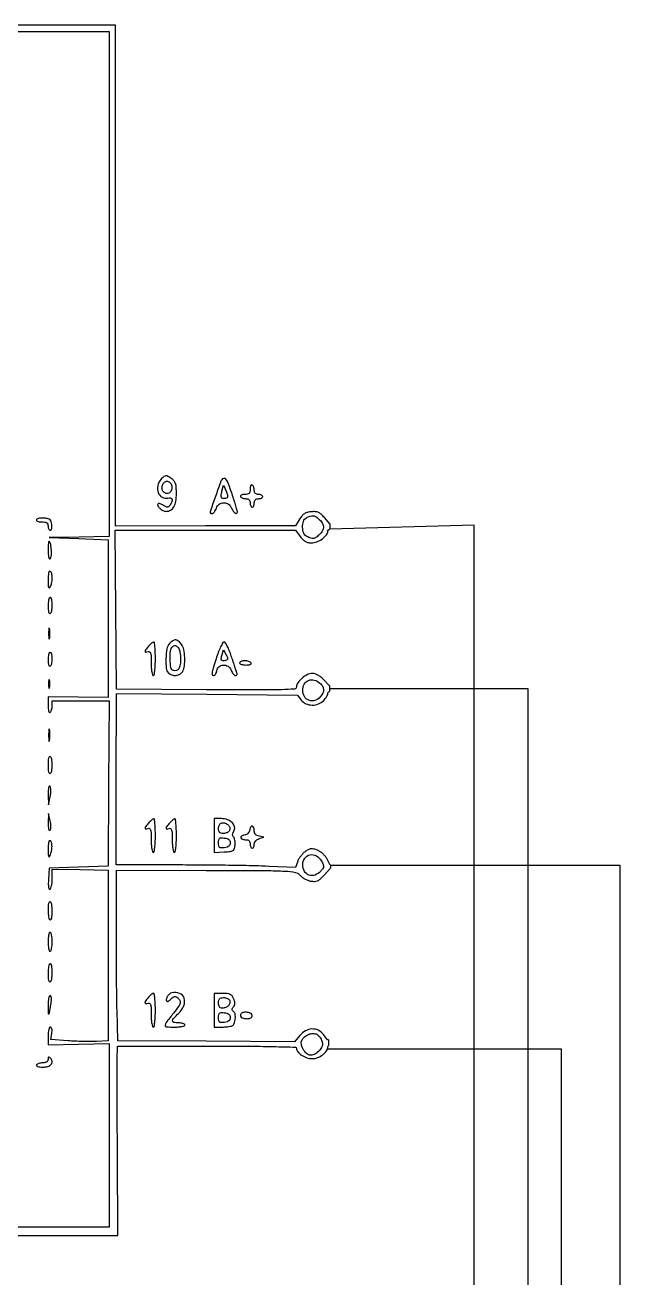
# Model space of a CAD drawing. Header units: millimetres. Extents: x 357084 to 357504, y 509210 to 509507.
# Drawn here: x 357359.11 to 357380.33, y 509428.6 to 509473.3 of the extents above; entities that cross this region are included whole.
import ezdxf

# ---------------------------------------------------------------- set-up
doc = ezdxf.new("R2010")
doc.units = ezdxf.units.MM

msp = doc.modelspace()

# ---------------------------------------------------------------- linework, layer by layer
for p, q in [((357369.98, 509455.502), (357369.987, 509455.312)), ((357369.964, 509449.732), (357369.964, 509449.529)), ((357370.003, 509443.331), (357370.009, 509443.223)), ((357369.932, 509437.103), (357369.932, 509436.896))]:
    msp.add_line(p, q)
at = {"color": 30}
for p, q in [((357375.133, 509455.455), (357369.987, 509455.312)), ((357375.133, 509412.867), (357375.133, 509455.455)), ((357369.964, 509449.63), (357377.051, 509449.63)), ((357377.051, 509449.63), (357377.051, 509408.81)), ((357370.003, 509443.331), (357380.332, 509443.331)), ((357380.332, 509443.331), (357380.332, 509373.452)), ((357369.903, 509436.777), (357378.238, 509436.777)), ((357378.238, 509436.777), (357378.238, 509375.419))]:
    msp.add_line(p, q, dxfattribs=at)
for points in [[(357357.261, 509473.074), (357362.105, 509473.074), (357362.105, 509464.063), (357362.105, 509455.051), (357361.035, 509455.036), (357359.965, 509455.02), (357361.016, 509454.979), (357362.067, 509454.939), (357362.067, 509452.123), (357362.067, 509449.307), (357360.997, 509449.318), (357359.927, 509449.33), (357359.927, 509449.032, 0.02008), (357359.932, 509448.913, 0.05248), (357359.948, 509448.829, 0.110055), (357359.972, 509448.785, 0.36386), (357360.002, 509448.781, 0.130646), (357360.031, 509448.811, 0.045439), (357360.055, 509448.867, 0.041396), (357360.072, 509448.937, 0.037634), (357360.077, 509449.011), (357360.077, 509449.194), (357361.092, 509449.194), (357362.107, 509449.194), (357362.087, 509446.246), (357362.067, 509443.299), (357361.016, 509443.261), (357359.965, 509443.224), (357359.942, 509442.823, 0.011972), (357359.936, 509442.647, 0.041966), (357359.944, 509442.534, 0.102495), (357359.966, 509442.478, 0.410259), (357359.998, 509442.47, 0.176257), (357360.029, 509442.509, 0.029046), (357360.054, 509442.603, 0.028878), (357360.072, 509442.723, 0.021936), (357360.077, 509442.855), (357360.077, 509443.191), (357361.072, 509443.17), (357362.067, 509443.149), (357362.067, 509440.107), (357362.067, 509437.066), (357361.654, 509437.041, -0.014675), (357361.454, 509437.035, -0.006247), (357361.185, 509437.038, -0.006175), (357360.898, 509437.049, -0.008061), (357360.636, 509437.066), (357360.03, 509437.115), (357360.062, 509437.334, 0.031104), (357360.07, 509437.423, 0.062849), (357360.062, 509437.493, 0.0982), (357360.042, 509437.538, 0.241946), (357360.011, 509437.554, 0.282562), (357359.977, 509437.534, 0.053229), (357359.951, 509437.464, 0.041271), (357359.933, 509437.361, 0.022811), (357359.927, 509437.235), (357359.927, 509436.916), (357361.016, 509436.94), (357362.105, 509436.964), (357362.105, 509433.692), (357362.105, 509430.42), (357353.488, 509430.42, -0.000434)], [(357369.987, 509455.502), (357369.98, 509455.502), (357369.787, 509455.731, 0.029934), (357369.675, 509455.849, 0.083303), (357369.58, 509455.913, 0.088791), (357369.473, 509455.939, 0.037176), (357369.324, 509455.938, 0.040727), (357369.183, 509455.914, 0.078279), (357369.078, 509455.869, 0.076223), (357368.99, 509455.794, 0.036896), (357368.902, 509455.674), (357368.751, 509455.433), (357365.541, 509455.43), (357362.33, 509455.427), (357362.33, 509464.363), (357362.33, 509473.3), (357357.374, 509473.3)], [(357369.964, 509449.732), (357369.765, 509449.945, 0.035109), (357369.664, 509450.039, 0.043929), (357369.557, 509450.11, 0.04916), (357369.452, 509450.155, 0.076894), (357369.356, 509450.17, 0.121249), (357369.183, 509450.128, 0.056384), (357368.99, 509449.997, 0.056906), (357368.837, 509449.832, 0.16022), (357368.788, 509449.685, -0.393369), (357368.723, 509449.614, -0.010349), (357368.257, 509449.59, -0.008223), (357367.452, 509449.579, -0.000875), (357365.578, 509449.587), (357362.368, 509449.607), (357362.347, 509452.442), (357362.327, 509455.277), (357365.544, 509455.277), (357368.76, 509455.277), (357368.927, 509455.051, 0.036482), (357369.019, 509454.944, 0.069892), (357369.109, 509454.876, 0.076149), (357369.209, 509454.839, 0.051338), (357369.33, 509454.826, 0.096379), (357369.519, 509454.863, 0.061464), (357369.715, 509454.972, 0.064415), (357369.866, 509455.115, 0.172587), (357369.915, 509455.252, -0.407568), (357369.973, 509455.311, -0.00002), (357369.987, 509455.312, -0.003644)], [(357370.003, 509443.331), (357369.997, 509443.331), (357369.884, 509443.548, 0.053765), (357369.825, 509443.638, 0.034321), (357369.738, 509443.73, 0.034287), (357369.639, 509443.808, 0.052968), (357369.543, 509443.86, 0.028984), (357369.413, 509443.906, 0.089899), (357369.32, 509443.915, 0.092744), (357369.232, 509443.891, 0.032082), (357369.117, 509443.825, 0.049746), (357369.035, 509443.759, 0.030829), (357368.953, 509443.667, 0.030752), (357368.882, 509443.565, 0.047689), (357368.835, 509443.468), (357368.751, 509443.241), (357367.812, 509443.288, 0.007079), (357367.306, 509443.307, 0.001801), (357366.486, 509443.322, 0.001836), (357365.548, 509443.333, 0.001858), (357364.615, 509443.336), (357362.356, 509443.336), (357362.362, 509446.397), (357362.368, 509449.457), (357365.595, 509449.426), (357368.823, 509449.396), (357368.961, 509449.22, 0.122326), (357369.129, 509449.089, 0.101027), (357369.351, 509449.041, 0.098721), (357369.578, 509449.083, 0.110905), (357369.762, 509449.208, 0.027063), (357369.82, 509449.278, 0.028583), (357369.87, 509449.353, 0.029783), (357369.905, 509449.422, 0.102457), (357369.915, 509449.471, -0.36535), (357369.964, 509449.529, -0.000236)], [(357369.932, 509437.103), (357369.899, 509437.103), (357369.751, 509437.291, 0.112939), (357369.567, 509437.44, 0.125675), (357369.344, 509437.486, 0.117254), (357369.114, 509437.42, 0.08993), (357368.912, 509437.253), (357368.722, 509437.027), (357365.567, 509437.046), (357362.413, 509437.066), (357362.388, 509438.155, -0.002881), (357362.378, 509438.705, -0.001008), (357362.371, 509439.497, -0.001), (357362.366, 509440.369, -0.001169), (357362.365, 509441.196), (357362.368, 509443.149), (357365.574, 509443.143, -0.000661), (357367.701, 509443.136, -0.011494), (357368.393, 509443.117, -0.034897), (357368.747, 509443.074, -0.173776), (357368.916, 509442.974, 0.059424), (357368.985, 509442.908, 0.033557), (357369.083, 509442.845, 0.033016), (357369.191, 509442.794, 0.045971), (357369.294, 509442.764, 0.044827), (357369.434, 509442.75, 0.104875), (357369.536, 509442.771, 0.082682), (357369.636, 509442.835, 0.020794), (357369.774, 509442.971), (357370.009, 509443.223)], [(357357.057, 509430.12), (357362.422, 509430.12), (357362.404, 509432.992, -0.000424), (357362.397, 509434.129, -0.000553), (357362.394, 509435.17, -0.000408), (357362.392, 509436.042, -0.005128), (357362.395, 509436.371), (357362.405, 509436.878), (357365.597, 509436.878, -0.001599), (357366.984, 509436.874, -0.004282), (357367.972, 509436.859, -0.001003), (357368.753, 509436.839, -0.406171), (357368.788, 509436.803, 0.177206), (357368.834, 509436.677, 0.069825), (357368.974, 509436.552, 0.064301), (357369.161, 509436.459, 0.083583), (357369.349, 509436.428, 0.089983), (357369.544, 509436.463, 0.071858), (357369.731, 509436.566, 0.077716), (357369.868, 509436.707, 0.154884), (357369.915, 509436.854, -0.200897), (357369.932, 509436.896, -0.000324)]]:
    msp.add_lwpolyline(points, format="xyb")
for points in [[(357363.956, 509457.092, 0.133316), (357363.841, 509456.866, 0.142209), (357363.861, 509456.619, 0.173355), (357364.001, 509456.453, 0.197603), (357364.207, 509456.425, -0.105279), (357364.302, 509456.429, -0.283791), (357364.351, 509456.387, -0.17242), (357364.347, 509456.301, -0.04616), (357364.284, 509456.178, -0.058507), (357364.239, 509456.123, -0.179882), (357364.196, 509456.104, -0.129294), (357364.141, 509456.115, -0.024814), (357364.052, 509456.164, 0.028178), (357363.988, 509456.199, 0.040122), (357363.927, 509456.222, 0.045876), (357363.878, 509456.232, 0.224652), (357363.852, 509456.222, 0.33141), (357363.842, 509456.156, 0.07953), (357363.914, 509456.061, 0.067031), (357364.027, 509455.98, 0.123356), (357364.136, 509455.952, 0.129856), (357364.298, 509455.995, 0.132711), (357364.415, 509456.112, 0.092728), (357364.486, 509456.31, 0.039182), (357364.508, 509456.592, 0.016048), (357364.501, 509456.808, 0.061632), (357364.476, 509456.94, 0.092796), (357364.426, 509457.033, 0.069927), (357364.341, 509457.112, 0.019959), (357364.202, 509457.201, 0.147108), (357364.126, 509457.22, 0.168768), (357364.058, 509457.192, 0.028359)], [(357364.343, 509456.748, -0.07293), (357364.323, 509456.682, -0.099657), (357364.287, 509456.632, -0.102999), (357364.235, 509456.601, -0.082639), (357364.171, 509456.591, -0.166849), (357364.065, 509456.627, -0.158289), (357364.001, 509456.722, -0.134097), (357363.999, 509456.849, -0.110714), (357364.061, 509456.971, -0.187067), (357364.157, 509457.024, -0.205029), (357364.259, 509456.996, -0.151924), (357364.331, 509456.891, -0.110212)], [(357366.122, 509457.079, 0.052906), (357366.075, 509456.98, 0.001182), (357365.9, 509456.484, 0.00079), (357365.722, 509455.974, 0.083761), (357365.709, 509455.902, 0.262533), (357365.715, 509455.892, 0.059284), (357365.732, 509455.885, 0.046744), (357365.757, 509455.879, 0.030044), (357365.786, 509455.877, 0.17856), (357365.821, 509455.89, 0.048871), (357365.862, 509455.933, 0.042913), (357365.902, 509455.993, 0.033464), (357365.935, 509456.065, -0.054906), (357365.979, 509456.151, -0.092103), (357366.034, 509456.209, -0.09468), (357366.106, 509456.242, -0.06085), (357366.197, 509456.253, -0.063752), (357366.288, 509456.241, -0.085559), (357366.363, 509456.207, -0.082383), (357366.424, 509456.149, -0.054658), (357366.474, 509456.065, 0.047216), (357366.538, 509455.954, 0.099819), (357366.61, 509455.886, 0.289891), (357366.66, 509455.887, 0.255011), (357366.686, 509455.933, 0.071955), (357366.68, 509455.973, 0.001899), (357366.629, 509456.144, 0.003951), (357366.566, 509456.345, 0.002688), (357366.492, 509456.572, 0.009724), (357366.364, 509456.932, 0.067425), (357366.275, 509457.096, 0.276776), (357366.199, 509457.129, 0.223169)], [(357366.26, 509456.415, -0.072569), (357366.162, 509456.407, -0.267691), (357366.112, 509456.441, -0.153688), (357366.1, 509456.519, -0.023647), (357366.132, 509456.676), (357366.186, 509456.891), (357366.279, 509456.666, -0.014739), (357366.326, 509456.541, -0.102412), (357366.335, 509456.477, -0.220938), (357366.313, 509456.439, -0.101007)], [(357367.136, 509456.745, -0.043322), (357367.128, 509456.647, -0.154261), (357367.099, 509456.591, -0.154261), (357367.043, 509456.562, -0.043322), (357366.944, 509456.553, 0.035659), (357366.872, 509456.548, 0.083483), (357366.821, 509456.532, 0.1651), (357366.797, 509456.507, 0.253782), (357366.798, 509456.478, 0.111412), (357366.827, 509456.449, 0.050262), (357366.874, 509456.425, 0.046318), (357366.931, 509456.409, 0.046881), (357366.991, 509456.403, -0.077002), (357367.053, 509456.393, -0.12387), (357367.099, 509456.365, -0.121293), (357367.127, 509456.318, -0.072026), (357367.136, 509456.253, 0.048028), (357367.142, 509456.195, 0.068025), (357367.158, 509456.147, 0.088204), (357367.183, 509456.114, 0.191087), (357367.211, 509456.103, 0.191087), (357367.24, 509456.114, 0.088204), (357367.264, 509456.147, 0.068025), (357367.281, 509456.195, 0.048028), (357367.286, 509456.253, -0.072254), (357367.296, 509456.318, -0.124864), (357367.324, 509456.365, -0.124864), (357367.371, 509456.394, -0.072254), (357367.437, 509456.403, 0.048028), (357367.494, 509456.409, 0.068025), (357367.543, 509456.425, 0.088204), (357367.575, 509456.449, 0.191087), (357367.587, 509456.478, 0.191087), (357367.575, 509456.507, 0.088204), (357367.543, 509456.531, 0.068025), (357367.494, 509456.548, 0.048028), (357367.437, 509456.553, -0.072026), (357367.372, 509456.563, -0.121293), (357367.325, 509456.59, -0.12387), (357367.296, 509456.636, -0.077002), (357367.286, 509456.699, 0.046881), (357367.281, 509456.758, 0.046318), (357367.264, 509456.816, 0.050262), (357367.24, 509456.863, 0.111412), (357367.211, 509456.891, 0.253782), (357367.182, 509456.893, 0.1651), (357367.158, 509456.869, 0.083483), (357367.141, 509456.818, 0.035659)], [(357359.516, 509455.656, 0.266214), (357359.515, 509455.624, 0.1703), (357359.543, 509455.598, 0.075917), (357359.605, 509455.582, 0.026465), (357359.697, 509455.577, -0.029504), (357359.813, 509455.57, -0.11578), (357359.88, 509455.546, -0.167735), (357359.915, 509455.5, -0.081932), (357359.927, 509455.427, 0.051351), (357359.933, 509455.369, 0.07128), (357359.951, 509455.321, 0.09133), (357359.977, 509455.288, 0.181098), (357360.007, 509455.277, 0.24618), (357360.036, 509455.292, 0.083534), (357360.057, 509455.336, 0.059911), (357360.067, 509455.401, 0.037429), (357360.064, 509455.479, 0.050777), (357360.04, 509455.583, 0.133721), (357359.998, 509455.647, 0.117547), (357359.926, 509455.685, 0.034768), (357359.802, 509455.707, 0.032475), (357359.708, 509455.712, 0.040351), (357359.62, 509455.703, 0.044961), (357359.551, 509455.684, 0.16608)], [(357369.614, 509455.652, -0.060356), (357369.722, 509455.515, -0.136912), (357369.757, 509455.389, -0.136912), (357369.722, 509455.263, -0.060356), (357369.614, 509455.126, -0.038141), (357369.496, 509455.025, -0.119354), (357369.4, 509454.985, -0.122095), (357369.298, 509454.994, -0.040813), (357369.159, 509455.054, -0.180242), (357369.051, 509455.176, -0.086554), (357369.01, 509455.385, -0.086671), (357369.042, 509455.595, -0.18153), (357369.145, 509455.721, -0.051482), (357369.28, 509455.782, -0.117486), (357369.39, 509455.792, -0.113777), (357369.496, 509455.751, -0.04656)], [(357359.927, 509454.571, 0.017387), (357359.932, 509454.433, 0.039024), (357359.947, 509454.329, 0.065744), (357359.97, 509454.268, 0.433507), (357359.998, 509454.26, 0.245112), (357360.043, 509454.336, 0.023483), (357360.045, 509454.557, 0.026174), (357360.025, 509454.778, 0.162032), (357359.975, 509454.878, 0.564516), (357359.956, 509454.874, 0.036623), (357359.941, 509454.808, 0.025878), (357359.93, 509454.704, 0.012651)], [(357359.928, 509453.498, 0.009372), (357359.932, 509453.328, 0.06222), (357359.946, 509453.245, 0.369495), (357359.971, 509453.229, 0.219131), (357360.002, 509453.249, 0.095261), (357360.056, 509453.383, 0.048497), (357360.074, 509453.564, 0.047959), (357360.058, 509453.732, 0.209364), (357360.002, 509453.812, 0.409778), (357359.972, 509453.805, 0.084695), (357359.948, 509453.749, 0.042668), (357359.932, 509453.645, 0.015847)], [(357359.927, 509452.569, 0.019531), (357359.932, 509452.446, 0.051222), (357359.948, 509452.36, 0.106919), (357359.972, 509452.315, 0.369423), (357360.002, 509452.31, 0.222844), (357360.061, 509452.4, 0.035059), (357360.076, 509452.615, 0.03491), (357360.061, 509452.822, 0.373897), (357360.002, 509452.874, 0.297764), (357359.973, 509452.855, 0.042932), (357359.949, 509452.784, 0.03716), (357359.933, 509452.686, 0.02325)], [(357359.948, 509451.597, 0.008087), (357359.95, 509451.476, 0.039503), (357359.957, 509451.408, 0.611425), (357359.968, 509451.405, 0.142433), (357359.98, 509451.428, 0.029693), (357359.99, 509451.505, 0.017887), (357359.994, 509451.597, 0.017887), (357359.99, 509451.689, 0.029693), (357359.98, 509451.766, 0.142433), (357359.968, 509451.789, 0.611425), (357359.957, 509451.786, 0.039503), (357359.95, 509451.718, 0.008087)], [(357363.513, 509451.14, 0.018722), (357363.414, 509451.023, 0.14285), (357363.387, 509450.956, 0.465498), (357363.413, 509450.93, 0.073147), (357363.494, 509450.948, -0.228754), (357363.549, 509450.944, -0.193975), (357363.585, 509450.897, -0.05944), (357363.603, 509450.782, -0.008451), (357363.607, 509450.543, 0.015524), (357363.612, 509450.37, 0.025983), (357363.629, 509450.226, 0.024203), (357363.652, 509450.118, 0.339177), (357363.682, 509450.095, 0.358912), (357363.713, 509450.121, 0.01702), (357363.736, 509450.264, 0.020476), (357363.752, 509450.456, 0.010616), (357363.757, 509450.696, 0.008799), (357363.753, 509450.926, 0.014817), (357363.74, 509451.118, 0.008584), (357363.723, 509451.273, 0.408912), (357363.701, 509451.29, 0.121047), (357363.671, 509451.279, 0.020563), (357363.622, 509451.244, 0.021408), (357363.567, 509451.196, 0.017617)], [(357364.257, 509451.234, 0.143324), (357364.167, 509451.049, 0.03341), (357364.132, 509450.7, 0.032318), (357364.143, 509450.353, 0.173903), (357364.223, 509450.185, 0.125883), (357364.343, 509450.114, 0.098471), (357364.496, 509450.1, 0.101395), (357364.638, 509450.146, 0.142728), (357364.731, 509450.24, 0.094714), (357364.794, 509450.443, 0.038582), (357364.804, 509450.733, 0.03843), (357364.771, 509451.018, 0.104575), (357364.691, 509451.205, 0.062217), (357364.586, 509451.321, 0.16223), (357364.483, 509451.364, 0.16369), (357364.375, 509451.336, 0.063623)], [(357365.92, 509450.696, 0.006828), (357365.827, 509450.398, 0.032664), (357365.787, 509450.225, 0.073516), (357365.786, 509450.128, 0.375299), (357365.824, 509450.095, 0.153832), (357365.864, 509450.108, 0.081302), (357365.902, 509450.145, 0.068146), (357365.932, 509450.199, 0.055687), (357365.948, 509450.264, -0.179705), (357366.026, 509450.408, -0.169587), (357366.181, 509450.47, -0.158085), (357366.349, 509450.424, -0.15801), (357366.459, 509450.288, 0.035988), (357366.493, 509450.214, 0.045109), (357366.535, 509450.152, 0.051702), (357366.579, 509450.108, 0.170793), (357366.617, 509450.095, 0.123002), (357366.646, 509450.102, 0.148208), (357366.667, 509450.123, 0.12912), (357366.674, 509450.153, 0.083228), (357366.667, 509450.189, -0.006641), (357366.646, 509450.249, -0.00058), (357366.594, 509450.404, -0.000761), (357366.532, 509450.589, -0.000592), (357366.465, 509450.79, 0.015088), (357366.395, 509450.984, 0.022875), (357366.321, 509451.148, 0.019264), (357366.251, 509451.272, 0.261508), (357366.207, 509451.297, 0.272821), (357366.163, 509451.27, 0.014763), (357366.086, 509451.12, 0.019657), (357366.002, 509450.926, 0.012747)], [(357359.927, 509450.654, 0.023007), (357359.932, 509450.548, 0.059005), (357359.948, 509450.473, 0.125298), (357359.972, 509450.436, 0.336396), (357360.002, 509450.433, 0.213263), (357360.059, 509450.517, 0.044219), (357360.076, 509450.7, 0.045637), (357360.06, 509450.873, 0.361738), (357360.002, 509450.921, 0.280045), (357359.973, 509450.903, 0.051215), (357359.949, 509450.843, 0.04194), (357359.933, 509450.756, 0.02657)], [(357364.657, 509450.7, -0.036283), (357364.64, 509450.484, -0.096196), (357364.589, 509450.338, -0.170592), (357364.507, 509450.269, -0.184131), (357364.403, 509450.269, -0.260009), (357364.313, 509450.378, -0.038833), (357364.281, 509450.67, -0.040563), (357364.295, 509450.972, -0.165195), (357364.376, 509451.134, -0.262829), (357364.473, 509451.161, -0.190419), (357364.567, 509451.094, -0.095328), (357364.635, 509450.926, -0.049942)], [(357366.262, 509450.633, -0.052424), (357366.166, 509450.622, -0.265685), (357366.121, 509450.647, -0.177653), (357366.109, 509450.708, -0.02393), (357366.137, 509450.84), (357366.182, 509451.015), (357366.279, 509450.836, -0.01737), (357366.328, 509450.738, -0.127999), (357366.337, 509450.686, -0.245284), (357366.316, 509450.654, -0.076258)], [(357366.761, 509450.546, 0.257909), (357366.777, 509450.517, 0.061379), (357366.828, 509450.493, 0.048032), (357366.903, 509450.476, 0.031003), (357366.991, 509450.47, 0.027979), (357367.079, 509450.475, 0.069343), (357367.143, 509450.492, 0.145541), (357367.173, 509450.516, 0.297719), (357367.174, 509450.546, 0.130646), (357367.143, 509450.574, 0.045439), (357367.087, 509450.599, 0.041396), (357367.018, 509450.615, 0.037634), (357366.944, 509450.621, 0.039081), (357366.874, 509450.615, 0.058208), (357366.815, 509450.599, 0.076538), (357366.774, 509450.574, 0.222681)], [(357359.945, 509449.795, 0.011065), (357359.947, 509449.701, 0.052887), (357359.955, 509449.648, 0.542911), (357359.966, 509449.644, 0.161593), (357359.979, 509449.663, 0.039571), (357359.99, 509449.723, 0.024357), (357359.993, 509449.795, 0.024357), (357359.99, 509449.866, 0.039571), (357359.979, 509449.926, 0.161593), (357359.966, 509449.946, 0.542911), (357359.955, 509449.942, 0.052887), (357359.947, 509449.889, 0.011065)], [(357369.627, 509449.821, -0.073135), (357369.724, 509449.704, -0.129862), (357369.758, 509449.585, -0.125464), (357369.73, 509449.462, -0.065838), (357369.64, 509449.331, -0.13141), (357369.446, 509449.205, -0.170563), (357369.234, 509449.211, -0.171484), (357369.074, 509449.347, -0.132849), (357369.014, 509449.569, -0.123608), (357369.069, 509449.789, -0.17431), (357369.218, 509449.923, -0.16831), (357369.422, 509449.935, -0.114782)], [(357359.949, 509447.955, 0.006817), (357359.951, 509447.82, 0.040183), (357359.959, 509447.751, 0.720633), (357359.969, 509447.749, 0.075924), (357359.981, 509447.787, 0.022548), (357359.991, 509447.879, 0.015659), (357359.994, 509447.983, 0.015827), (357359.99, 509448.083, 0.031163), (357359.98, 509448.162, 0.248898), (357359.968, 509448.177, 0.49082), (357359.957, 509448.171, 0.030832), (357359.95, 509448.09, 0.00738)], [(357359.927, 509446.903, 0.016707), (357359.932, 509446.762, 0.044569), (357359.947, 509446.663, 0.089468), (357359.972, 509446.61, 0.400129), (357360.002, 509446.603, 0.222183), (357360.06, 509446.692, 0.035689), (357360.075, 509446.903, 0.035689), (357360.06, 509447.115, 0.222183), (357360.002, 509447.204, 0.400129), (357359.972, 509447.197, 0.089468), (357359.947, 509447.144, 0.044569), (357359.932, 509447.044, 0.016707)], [(357359.936, 509445.848), (357359.944, 509445.477), (357360.004, 509445.777, 0.023613), (357360.022, 509445.899, 0.031008), (357360.026, 509446.011, 0.032899), (357360.018, 509446.102, 0.152886), (357359.995, 509446.149, 0.472237), (357359.969, 509446.147, 0.105389), (357359.948, 509446.099, 0.040665), (357359.936, 509445.997, 0.013965)], [(357359.935, 509444.842, 0.01496), (357359.936, 509444.705, 0.049114), (357359.948, 509444.616, 0.147197), (357359.97, 509444.579, 0.407335), (357359.997, 509444.579, 0.146039), (357360.021, 509444.625, 0.043417), (357360.03, 509444.704, 0.037644), (357360.025, 509444.803, 0.026414), (357360.005, 509444.913), (357359.942, 509445.176)], [(357363.513, 509444.832, 0.018722), (357363.414, 509444.715, 0.14285), (357363.387, 509444.648, 0.465498), (357363.413, 509444.622, 0.073147), (357363.494, 509444.64, -0.228754), (357363.549, 509444.636, -0.193975), (357363.585, 509444.589, -0.05944), (357363.603, 509444.474, -0.008451), (357363.607, 509444.235, 0.015524), (357363.612, 509444.062, 0.025983), (357363.629, 509443.918, 0.024203), (357363.652, 509443.81, 0.339177), (357363.682, 509443.787, 0.358912), (357363.713, 509443.813, 0.01702), (357363.736, 509443.956, 0.020476), (357363.752, 509444.148, 0.010616), (357363.757, 509444.388, 0.008799), (357363.753, 509444.618, 0.014817), (357363.74, 509444.81, 0.008584), (357363.723, 509444.965, 0.408912), (357363.701, 509444.982, 0.121047), (357363.671, 509444.971, 0.020563), (357363.622, 509444.936, 0.021408), (357363.567, 509444.888, 0.017617)], [(357364.264, 509444.832, 0.018722), (357364.165, 509444.715, 0.14285), (357364.138, 509444.648, 0.465498), (357364.164, 509444.622, 0.073147), (357364.245, 509444.64, -0.228754), (357364.3, 509444.636, -0.193975), (357364.336, 509444.589, -0.05944), (357364.354, 509444.474, -0.008451), (357364.358, 509444.235, 0.015524), (357364.363, 509444.062, 0.025983), (357364.38, 509443.918, 0.024203), (357364.403, 509443.81, 0.339177), (357364.433, 509443.787, 0.358912), (357364.464, 509443.813, 0.01702), (357364.487, 509443.956, 0.020476), (357364.503, 509444.148, 0.010616), (357364.508, 509444.388, 0.008799), (357364.504, 509444.618, 0.014817), (357364.491, 509444.81, 0.008584), (357364.474, 509444.965, 0.408912), (357364.452, 509444.982, 0.121047), (357364.422, 509444.971, 0.020563), (357364.373, 509444.936, 0.021408), (357364.318, 509444.888, 0.017617)], [(357365.86, 509444.384), (357365.86, 509443.779), (357366.216, 509443.802, 0.013775), (357366.43, 509443.821, 0.110399), (357366.522, 509443.854, 0.177322), (357366.571, 509443.916, 0.049048), (357366.598, 509444.04, 0.035057), (357366.602, 509444.128, 0.036707), (357366.593, 509444.215, 0.039404), (357366.574, 509444.288, 0.11417), (357366.547, 509444.331, -0.102495), (357366.519, 509444.373, -0.105885), (357366.511, 509444.422, -0.084734), (357366.523, 509444.479, -0.043777), (357366.556, 509444.543, 0.193295), (357366.583, 509444.693, 0.146096), (357366.503, 509444.841, 0.110771), (357366.33, 509444.95, 0.086143), (357366.111, 509444.989), (357365.86, 509444.989)], [(357366.364, 509444.754, -0.143912), (357366.417, 509444.658, -0.190886), (357366.401, 509444.561, -0.159401), (357366.317, 509444.489, -0.09976), (357366.19, 509444.463, -0.050326), (357366.1, 509444.472, -0.152702), (357366.047, 509444.501, -0.146716), (357366.018, 509444.556, -0.045238), (357366.01, 509444.651, -0.13404), (357366.042, 509444.77, -0.190722), (357366.128, 509444.837, -0.166748), (357366.247, 509444.831, -0.102473)], [(357367.123, 509444.595, -0.070443), (357367.101, 509444.521, -0.091021), (357367.061, 509444.463, -0.091021), (357367.003, 509444.423, -0.070443), (357366.929, 509444.401, 0.093086), (357366.826, 509444.366, 0.370722), (357366.805, 509444.309, 0.238851), (357366.864, 509444.255, 0.067958), (357366.991, 509444.238, -0.077002), (357367.053, 509444.228, -0.12387), (357367.099, 509444.199, -0.121293), (357367.127, 509444.152, -0.072026), (357367.136, 509444.087, 0.048028), (357367.142, 509444.03, 0.068025), (357367.158, 509443.981, 0.088204), (357367.183, 509443.949, 0.191087), (357367.211, 509443.937, 0.181749), (357367.24, 509443.948, 0.091136), (357367.264, 509443.979, 0.071066), (357367.281, 509444.024, 0.051125), (357367.286, 509444.079, -0.103794), (357367.299, 509444.138, -0.073775), (357367.335, 509444.195, -0.068592), (357367.39, 509444.244, -0.067456), (357367.455, 509444.276), (357367.624, 509444.332), (357367.455, 509444.365, -0.065161), (357367.386, 509444.388, -0.086444), (357367.332, 509444.427, -0.095197), (357367.298, 509444.479, -0.098245), (357367.286, 509444.539, 0.070187), (357367.269, 509444.662, 0.243971), (357367.215, 509444.719, 0.362444), (357367.157, 509444.697, 0.093331)], [(357359.932, 509443.885, 0.006867), (357359.937, 509443.708, 0.069498), (357359.951, 509443.636, 0.556475), (357359.972, 509443.631, 0.096524), (357360.002, 509443.674, 0.049255), (357360.052, 509443.833, 0.052296), (357360.069, 509443.995, 0.059316), (357360.053, 509444.129, 0.197571), (357360.002, 509444.2, 0.411581), (357359.972, 509444.193, 0.08628), (357359.949, 509444.137, 0.042672), (357359.935, 509444.033, 0.015584)], [(357366.423, 509444.125, -0.086629), (357366.411, 509444.054, -0.132039), (357366.375, 509444.004, -0.10493), (357366.313, 509443.97, -0.041844), (357366.216, 509443.951, -0.031206), (357366.102, 509443.945, -0.174181), (357366.046, 509443.966, -0.184152), (357366.018, 509444.017, -0.035595), (357366.01, 509444.125, -0.035595), (357366.018, 509444.233, -0.184152), (357366.046, 509444.284, -0.174181), (357366.102, 509444.305, -0.031206), (357366.216, 509444.299, -0.041844), (357366.313, 509444.28, -0.10493), (357366.375, 509444.246, -0.132039), (357366.411, 509444.195, -0.086629)], [(357369.685, 509443.473, -0.02391), (357369.745, 509443.352, -0.123719), (357369.757, 509443.279, -0.134716), (357369.733, 509443.212, -0.030376), (357369.657, 509443.116, -0.120874), (357369.453, 509442.979, -0.172679), (357369.237, 509442.976, -0.180716), (357369.075, 509443.109, -0.132201), (357369.014, 509443.336, -0.148449), (357369.086, 509443.574, -0.197652), (357369.271, 509443.699, -0.18499), (357369.501, 509443.66, -0.133366)], [(357359.927, 509441.726, 0.020671), (357359.933, 509441.595, 0.033326), (357359.949, 509441.485, 0.036254), (357359.973, 509441.404, 0.312055), (357360.002, 509441.384, 0.38239), (357360.062, 509441.438, 0.027473), (357360.076, 509441.68, 0.028359), (357360.062, 509441.929, 0.22988), (357360.002, 509442.022, 0.397171), (357359.972, 509442.016, 0.091154), (357359.947, 509441.963, 0.045191), (357359.932, 509441.865, 0.016966)], [(357359.927, 509440.595, 0.020945), (357359.933, 509440.466, 0.033738), (357359.949, 509440.357, 0.036969), (357359.973, 509440.278, 0.31052), (357360.002, 509440.257, 0.31052), (357360.031, 509440.278, 0.036969), (357360.055, 509440.357, 0.033738), (357360.072, 509440.466, 0.020945), (357360.077, 509440.595, 0.020945), (357360.072, 509440.725, 0.033738), (357360.055, 509440.834, 0.036969), (357360.031, 509440.913, 0.31052), (357360.002, 509440.933, 0.31052), (357359.973, 509440.913, 0.036969), (357359.949, 509440.834, 0.033738), (357359.933, 509440.725, 0.020945)], [(357359.927, 509439.465, 0.016966), (357359.932, 509439.326, 0.045191), (357359.947, 509439.228, 0.091154), (357359.972, 509439.175, 0.397171), (357360.002, 509439.169, 0.22988), (357360.062, 509439.262, 0.028359), (357360.076, 509439.51, 0.027473), (357360.062, 509439.753, 0.38239), (357360.002, 509439.807, 0.312055), (357359.973, 509439.787, 0.036254), (357359.949, 509439.706, 0.033326), (357359.933, 509439.596, 0.020671)], [(357359.927, 509438.33, 0.003695), (357359.929, 509438.043, 0.498792), (357359.954, 509438.025, 0.285361), (357359.982, 509438.057, 0.003052), (357360.03, 509438.361, 0.017743), (357360.046, 509438.495, 0.041455), (357360.046, 509438.595, 0.062772), (357360.032, 509438.66, 0.319042), (357360.003, 509438.68, 0.313406), (357359.974, 509438.66, 0.035626), (357359.949, 509438.578, 0.032963), (357359.933, 509438.464, 0.02043)], [(357363.506, 509438.618, 0.028026), (357363.413, 509438.504, 0.14306), (357363.386, 509438.427, 0.416115), (357363.416, 509438.395, 0.104131), (357363.494, 509438.407, -0.228754), (357363.549, 509438.403, -0.193975), (357363.585, 509438.356, -0.05944), (357363.603, 509438.241, -0.008451), (357363.607, 509438.002, 0.015524), (357363.612, 509437.829, 0.025983), (357363.629, 509437.685, 0.024203), (357363.652, 509437.577, 0.339177), (357363.682, 509437.554, 0.358912), (357363.713, 509437.58, 0.01702), (357363.736, 509437.723, 0.020476), (357363.752, 509437.915, 0.010616), (357363.757, 509438.155, 0.009911), (357363.752, 509438.385, 0.0164), (357363.738, 509438.579, 0.01031), (357363.719, 509438.734, 0.371934), (357363.694, 509438.756, 0.130443), (357363.661, 509438.747, 0.028185), (357363.612, 509438.715, 0.027601), (357363.558, 509438.671, 0.02333)], [(357364.345, 509438.775, 0.128276), (357364.258, 509438.73, 0.075426), (357364.183, 509438.639, 0.084537), (357364.145, 509438.54, 0.251977), (357364.165, 509438.473, 0.276642), (357364.187, 509438.468, 0.052796), (357364.226, 509438.484, 0.042865), (357364.274, 509438.517, 0.027228), (357364.325, 509438.562, -0.037303), (357364.391, 509438.619, -0.119242), (357364.445, 509438.641, -0.1468), (357364.496, 509438.635, -0.067908), (357364.553, 509438.599, -0.095647), (357364.631, 509438.504, -0.192247), (357364.642, 509438.41, -0.090973), (357364.582, 509438.285, -0.01257), (357364.407, 509438.055, 0.0051), (357364.138, 509437.712, 0.176471), (357364.107, 509437.616, 0.381389), (357364.158, 509437.564, 0.017628), (357364.428, 509437.554, 0.018609), (357364.574, 509437.559, 0.03019), (357364.697, 509437.576, 0.030871), (357364.787, 509437.6, 0.323693), (357364.808, 509437.629, 0.254951), (357364.793, 509437.658, 0.06271), (357364.742, 509437.682, 0.048861), (357364.669, 509437.699, 0.031626), (357364.583, 509437.704, -0.0422), (357364.415, 509437.718, -0.365622), (357364.371, 509437.771, -0.188111), (357364.406, 509437.861, -0.015766), (357364.583, 509438.042, 0.102477), (357364.771, 509438.315, 0.17989), (357364.782, 509438.585, 0.226545), (357364.62, 509438.755, 0.147579)], [(357365.86, 509438.155), (357365.86, 509437.554), (357366.116, 509437.554, 0.015647), (357366.223, 509437.557, 0.014556), (357366.333, 509437.567, 0.014716), (357366.429, 509437.582, 0.046719), (357366.492, 509437.6, 0.216285), (357366.572, 509437.681, 0.068985), (357366.609, 509437.85, 0.06867), (357366.598, 509438.024, 0.20788), (357366.532, 509438.12, -0.113768), (357366.503, 509438.148, -0.159937), (357366.494, 509438.183, -0.113479), (357366.507, 509438.225, -0.042642), (357366.543, 509438.276, 0.070411), (357366.581, 509438.338, 0.098731), (357366.595, 509438.401, 0.079498), (357366.584, 509438.475, 0.032035), (357366.548, 509438.57, 0.05925), (357366.491, 509438.665, 0.115271), (357366.422, 509438.72, 0.08766), (357366.323, 509438.748, 0.024441), (357366.162, 509438.756), (357365.86, 509438.756)], [(357366.409, 509438.502, -0.16024), (357366.414, 509438.407, -0.125975), (357366.362, 509438.317, -0.107465), (357366.265, 509438.253, -0.093312), (357366.145, 509438.23, -0.095825), (357366.084, 509438.242, -0.142106), (357366.042, 509438.275, -0.111138), (357366.018, 509438.332, -0.045353), (357366.01, 509438.418, -0.045238), (357366.018, 509438.512, -0.146716), (357366.047, 509438.567, -0.152702), (357366.1, 509438.596, -0.050326), (357366.19, 509438.605, -0.053494), (357366.261, 509438.598, -0.0568), (357366.328, 509438.575, -0.063584), (357366.381, 509438.542, -0.128111)], [(357366.423, 509437.892, -0.086629), (357366.411, 509437.822, -0.132039), (357366.375, 509437.771, -0.10493), (357366.313, 509437.737, -0.041844), (357366.216, 509437.718, -0.031206), (357366.102, 509437.712, -0.174181), (357366.046, 509437.733, -0.184152), (357366.018, 509437.784, -0.035595), (357366.01, 509437.892, -0.035595), (357366.018, 509438, -0.184152), (357366.046, 509438.051, -0.174181), (357366.102, 509438.072, -0.031206), (357366.216, 509438.066, -0.041844), (357366.313, 509438.047, -0.10493), (357366.375, 509438.013, -0.132039), (357366.411, 509437.962, -0.086629)], [(357366.813, 509438.032, 0.209008), (357366.789, 509437.97, 0.2139), (357366.818, 509437.911, 0.11631), (357366.905, 509437.868, 0.056552), (357367.028, 509437.854, 0.049343), (357367.104, 509437.862, 0.088683), (357367.162, 509437.885, 0.117066), (357367.198, 509437.921, 0.1393), (357367.211, 509437.967, 0.276062), (357367.17, 509438.037, 0.083344), (357367.048, 509438.078, 0.075333), (357366.908, 509438.079, 0.162768)], [(357369.594, 509437.235, -0.051804), (357369.689, 509437.08, -0.117633), (357369.719, 509436.947, -0.1271), (357369.684, 509436.821, -0.065805), (357369.584, 509436.691, -0.085742), (357369.419, 509436.574, -0.164171), (357369.259, 509436.555, -0.161642), (357369.119, 509436.637, -0.082553), (357369.01, 509436.812, -0.027248), (357368.966, 509436.937, -0.100348), (357368.959, 509437.019, -0.114434), (357368.985, 509437.092, -0.040895), (357369.053, 509437.18, -0.093877), (357369.182, 509437.278, -0.090376), (357369.339, 509437.323, -0.100861), (357369.488, 509437.308, -0.153812)], [(357359.927, 509436.405, -0.107538), (357359.915, 509436.35, -0.134288), (357359.881, 509436.309, -0.104491), (357359.824, 509436.285, -0.048007), (357359.744, 509436.277, 0.037634), (357359.67, 509436.272, 0.041396), (357359.601, 509436.255, 0.045439), (357359.545, 509436.231, 0.130646), (357359.514, 509436.202, 0.338634), (357359.517, 509436.172, 0.124076), (357359.555, 509436.148, 0.058451), (357359.631, 509436.132, 0.022753), (357359.737, 509436.127, 0.0694), (357359.921, 509436.153, 0.147209), (357360.041, 509436.229, 0.22259), (357360.07, 509436.336, 0.155825), (357360.012, 509436.448, 0.036758), (357359.971, 509436.484, 0.282867), (357359.946, 509436.486, 0.251004), (357359.931, 509436.464, 0.030727)]]:
    msp.add_lwpolyline(points, format="xyb", close=True)

doc.saveas('drawing.dxf')
